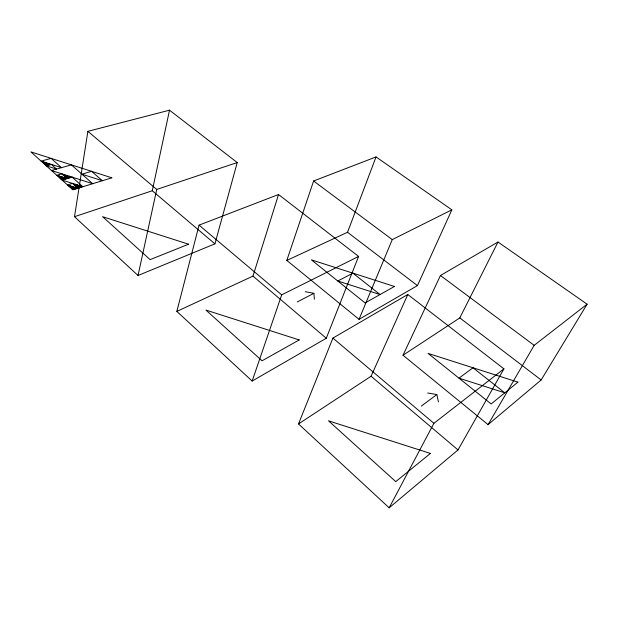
<?xml version="1.0" encoding="UTF-8"?>
<svg xmlns="http://www.w3.org/2000/svg" width="618" height="618" viewBox="0 0 618 618"><rect width="100%" height="100%" fill="white"/><g stroke="black" fill="none" stroke-linecap="round" stroke-linejoin="round"><path stroke-width="0.93" d="M74.5 216.709L87.88 131.333L169.525 110.182L237.227 162.549L214.925 243.855L138.03 275.489L74.5 216.709L152.275 190.746L214.925 243.855M152.275 190.746L169.525 110.182M138.03 275.489L156.74 189.432L237.227 162.549M176.848 311.395L199.058 225.137L278.54 194.508L358.594 256.431L326.281 338.255L252.152 381.059L176.848 311.395L252.971 276.107L278.54 194.508M286.814 260.417L313.596 180.997L376.038 156.933L451.851 209.826L417.444 285.601L359.027 319.344L286.814 260.417L347.532 232.268L376.038 156.933M252.152 381.059L281.692 294.856L358.594 256.431M298.509 423.94L332.917 338.077L407.803 294.5L503.933 368.853L458.008 449.927L389.178 507.818L298.509 423.94L371.078 376.231L407.803 294.5M359.027 319.344L392.26 239.606L451.851 209.826M403.013 355.234L440.441 275.504L497.992 242.017L587.1 304.187L541.159 379.977L488.065 424.643L403.013 355.234L459.792 317.907L497.992 242.017M389.178 507.818L433.913 423.291L503.933 368.853M488.065 424.643L534.168 345.338L587.1 304.187M421.321 406.088L436.849 394.57L438.401 401.855M297.243 301.932L313.913 293.326L314.361 299.212M427.695 392.986L436.849 394.57M305.284 291.704L313.913 293.326M313.596 180.997L392.26 239.606M440.441 275.504L534.168 345.338M347.532 232.268L417.444 285.601M459.792 317.907L541.159 379.977M87.88 131.333L156.74 189.432M199.058 225.137L281.692 294.856M332.917 338.077L433.913 423.291M252.971 276.107L326.281 338.255M371.078 376.231L458.008 449.927M430.406 453.427L395.775 481.631L328.49 420.827L430.406 453.427M517.915 382.14L491.14 403.956L428.073 353.396L517.915 382.14M472.994 367.772L458.973 378.17L504.798 392.832L472.994 367.772M299.22 339.931L262.063 360.796L205.948 310.089L299.22 339.931M394.454 286.451L365.114 302.928L311.395 259.869L394.454 286.451M352.932 273.164L337.76 281.005L380.055 294.539L352.932 273.164M188.59 244.21L150.112 259.63L102.603 216.694L188.59 244.21M111.819 177.799L72.87 189.826L30.9 151.897L111.819 177.799M72.777 188.212L71.51 188.598L74.129 189.432L72.777 188.212M75.288 187.439L74.029 187.826L76.647 188.66L75.288 187.439M77.791 186.667L76.539 187.053L79.143 187.887L77.791 186.667M80.278 185.902L79.034 186.288L81.638 187.115L80.278 185.902M72.677 186.605L70.158 187.37L75.388 189.046L72.677 186.605M77.683 185.076L75.187 185.833L80.394 187.501L77.683 185.076M70.066 185.771L68.807 186.149L71.418 186.991L70.066 185.771M75.079 184.241L73.836 184.62L76.431 185.454L75.079 184.241M72.484 183.407L67.455 184.929L77.899 188.274L72.484 183.407M72.105 177.111L62.094 180.085L82.874 186.736L72.105 177.111M91.595 171.317L81.931 174.191L102.341 180.719L91.595 171.317M61.947 176.933L59.428 177.675L64.612 179.336L61.947 176.933M66.953 175.466L64.457 176.2L69.618 177.845L66.953 175.466M62.024 178.509L60.757 178.88L63.353 179.707L62.024 178.509M64.535 177.76L63.275 178.131L65.871 178.965L64.535 177.76M67.038 177.026L65.786 177.389L68.374 178.216L67.038 177.026M69.533 176.284L68.281 176.655L70.861 177.482L69.533 176.284M59.359 176.107L58.1 176.478L60.688 177.304L59.359 176.107M64.38 174.639L63.129 175.002L65.709 175.829L64.38 174.639M61.808 173.812L56.779 175.28L67.123 178.594L61.808 173.812M71.364 164.844L51.51 170.522L92.7 183.701L71.364 164.844M51.317 164.388L46.288 165.802L56.539 169.085L51.317 164.388M46.25 164.272L44.99 164.627L47.547 165.446L46.25 164.272M48.768 163.577L47.509 163.924L50.066 164.743L48.768 163.577M43.662 161.939L42.403 162.287L44.959 163.106L43.662 161.939M46.219 162.758L43.693 163.453L48.807 165.091L46.219 162.758M51.132 158.37L41.112 161.12L61.522 167.656L51.132 158.37"/></g></svg>
